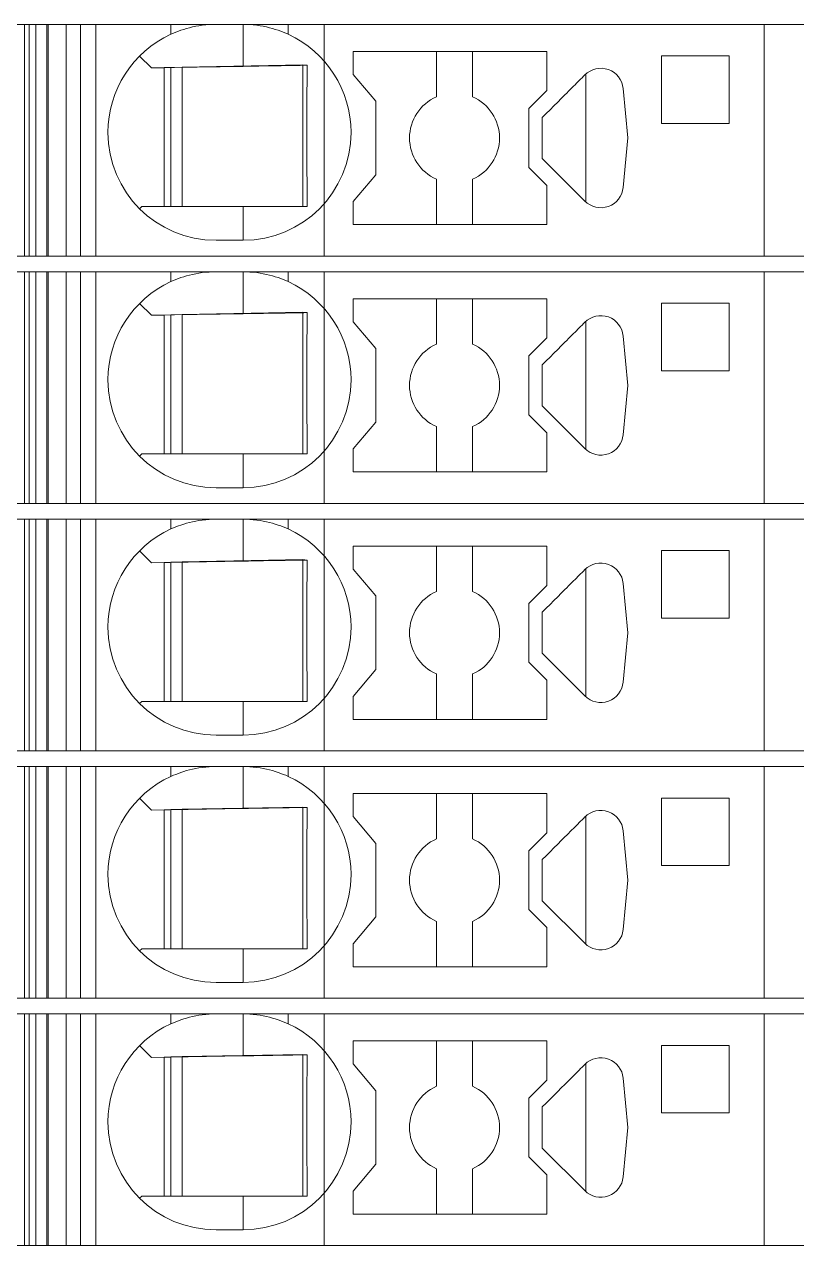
# Model space of a CAD drawing. Header units: millimetres. Extents: x 0 to 2100, y 0 to 1485.
# Drawn here: x 1240.89 to 1258.05, y 552.35 to 579.5 of the extents above; entities that cross this region are included whole.
import ezdxf
from ezdxf.enums import TextEntityAlignment as Align

# ---------------------------------------------------------------- set-up
doc = ezdxf.new("R2010")
doc.units = ezdxf.units.MM
for name, color, linetype, lineweight in [('EPLAN309', 5, 'Continuous', 5), ('EPLAN493', 5, 'Continuous', 5), ('MAIN-1', 7, 'Continuous', 5), ('MAIN-2', 7, 'Continuous', 5)]:
    doc.layers.add(name, color=color, linetype=linetype, lineweight=lineweight)
doc.styles.add('Tahoma', font='')
doc.styles.get('Tahoma').set_extended_font_data('Tahoma')

# ---------------------------------------------------------------- blocks, each defined once
blk = doc.blocks.new('EPLSYM_LibrarySPECIAL_Symbol12_Variant0_Placement8_40')
at = {"layer": 'EPLAN309', "lineweight": 13, "ltscale": 20}
blk.add_lwpolyline([(0, -5.15), (68.15, -5.15), (68.15, 0), (0, 0)], close=True, dxfattribs=at)
at = {"layer": 'EPLAN493', "color": 5, "style": 'Tahoma'}
blk.add_attdef('17_20450', text='', height=2.93475, dxfattribs=at).set_placement((0, -27.293475), align=Align.MIDDLE_RIGHT)
blk = doc.blocks.new('EPLSYM_LibrarySPECIAL_Symbol12_Variant0_Placement8_41')
at = {"layer": 'EPLAN309', "lineweight": 13, "ltscale": 20}
blk.add_lwpolyline([(0, -5.15), (68.15, -5.15), (68.15, 0), (0, 0)], close=True, dxfattribs=at)
at = {"layer": 'EPLAN493', "color": 5, "style": 'Tahoma'}
blk.add_attdef('17_20450', text='', height=2.93475, dxfattribs=at).set_placement((0, -27.293475), align=Align.MIDDLE_RIGHT)
blk = doc.blocks.new('EPLSYM_LibrarySPECIAL_Symbol12_Variant0_Placement8_42')
at = {"layer": 'EPLAN309', "lineweight": 13, "ltscale": 20}
blk.add_lwpolyline([(0, -5.15), (68.15, -5.15), (68.15, 0), (0, 0)], close=True, dxfattribs=at)
at = {"layer": 'EPLAN493', "color": 5, "style": 'Tahoma'}
blk.add_attdef('17_20450', text='', height=2.93475, dxfattribs=at).set_placement((0, -27.293475), align=Align.MIDDLE_RIGHT)
blk = doc.blocks.new('EPLSYM_LibrarySPECIAL_Symbol12_Variant0_Placement8_43')
at = {"layer": 'EPLAN309', "lineweight": 13, "ltscale": 20}
blk.add_lwpolyline([(0, -5.15), (68.15, -5.15), (68.15, 0), (0, 0)], close=True, dxfattribs=at)
at = {"layer": 'EPLAN493', "color": 5, "style": 'Tahoma'}
blk.add_attdef('17_20450', text='', height=2.93475, dxfattribs=at).set_placement((0, -27.293475), align=Align.MIDDLE_RIGHT)
blk = doc.blocks.new('EPLSYM_LibrarySPECIAL_Symbol12_Variant0_Placement8_44')
at = {"layer": 'EPLAN309', "lineweight": 13, "ltscale": 20}
blk.add_lwpolyline([(0, -5.15), (68.15, -5.15), (68.15, 0), (0, 0)], close=True, dxfattribs=at)
at = {"layer": 'EPLAN493', "color": 5, "style": 'Tahoma'}
blk.add_attdef('17_20450', text='', height=2.93475, dxfattribs=at).set_placement((0, -27.293475), align=Align.MIDDLE_RIGHT)

msp = doc.modelspace()

# ---------------------------------------------------------------- linework, layer by layer
at = {"layer": 'MAIN-1'}
for p, q in [((1241.001, 579.5), (1240.893, 579.5)), ((1240.893, 574.35), (1240.893, 579.5)), ((1241.001, 579.5), (1244.15, 579.5)), ((1241.001, 574.35), (1241.001, 579.5)), ((1244.15, 579.5), (1245.15, 579.5)), ((1244.15, 579.5), (1244.15, 579.282)), ((1244.372, 579.37), (1244.433, 579.39)), ((1244.433, 579.39), (1244.497, 579.409)), ((1244.497, 579.409), (1244.563, 579.427)), ((1244.563, 579.427), (1244.631, 579.443)), ((1244.631, 579.443), (1244.701, 579.458)), ((1244.701, 579.458), (1244.772, 579.47)), ((1244.772, 579.47), (1244.846, 579.481)), ((1244.846, 579.481), (1244.921, 579.489)), ((1244.921, 579.489), (1244.997, 579.495)), ((1244.997, 579.495), (1245.073, 579.499)), ((1245.073, 579.499), (1245.15, 579.5)), ((1245.75, 579.5), (1245.15, 579.5)), ((1245.827, 579.499), (1245.75, 579.5)), ((1246.75, 579.5), (1245.75, 579.5)), ((1245.75, 578.568), (1245.75, 579.5)), ((1245.903, 579.495), (1245.827, 579.499)), ((1245.979, 579.489), (1245.903, 579.495)), ((1246.054, 579.481), (1245.979, 579.489)), ((1246.128, 579.47), (1246.054, 579.481)), ((1246.199, 579.458), (1246.128, 579.47)), ((1246.269, 579.443), (1246.199, 579.458)), ((1246.337, 579.427), (1246.269, 579.443)), ((1246.403, 579.409), (1246.337, 579.427)), ((1246.467, 579.39), (1246.403, 579.409)), ((1246.528, 579.37), (1246.467, 579.39)), ((1246.75, 579.5), (1257.332, 579.5)), ((1246.75, 579.5), (1246.75, 579.282)), ((1258.05, 579.5), (1257.332, 579.5)), ((1257.332, 574.35), (1257.332, 579.5)), ((1244.15, 579.282), (1244.202, 579.305)), ((1244.202, 579.305), (1244.256, 579.327)), ((1244.256, 579.327), (1244.313, 579.349)), ((1244.313, 579.349), (1244.372, 579.37)), ((1246.587, 579.349), (1246.528, 579.37)), ((1246.644, 579.327), (1246.587, 579.349)), ((1246.698, 579.305), (1246.644, 579.327)), ((1246.75, 579.282), (1246.698, 579.305)), ((1248.2, 578.9), (1248.2, 578.389)), ((1252.5, 578.9), (1248.2, 578.9)), ((1250.05, 578.9), (1250.05, 577.892)), ((1250.85, 577.892), (1250.85, 578.9)), ((1252.5, 578.029), (1252.5, 578.9)), ((1243.453, 578.797), (1243.717, 578.533)), ((1243.717, 578.533), (1245.75, 578.568)), ((1245.87, 578.57), (1245.75, 578.568)), ((1245.987, 578.572), (1245.87, 578.57)), ((1246.1, 578.574), (1245.987, 578.572)), ((1246.209, 578.576), (1246.1, 578.574)), ((1246.313, 578.578), (1246.209, 578.576)), ((1246.412, 578.579), (1246.313, 578.578)), ((1246.507, 578.581), (1246.412, 578.579)), ((1246.599, 578.583), (1246.507, 578.581)), ((1246.688, 578.584), (1246.599, 578.583)), ((1246.774, 578.586), (1246.688, 578.584)), ((1246.858, 578.587), (1246.774, 578.586)), ((1246.94, 578.588), (1246.858, 578.587)), ((1247.02, 578.59), (1246.94, 578.588)), ((1247.099, 578.591), (1247.02, 578.59)), ((1247.079, 575.45), (1247.079, 578.591)), ((1247.176, 578.592), (1247.099, 578.591)), ((1247.176, 578.522), (1247.176, 578.592)), ((1255.05, 578.8), (1255.05, 577.3)), ((1256.55, 578.8), (1255.05, 578.8)), ((1256.55, 577.3), (1256.55, 578.8)), ((1244, 575.45), (1244, 578.538)), ((1244.15, 578.54), (1244.15, 575.45)), ((1244.4, 575.45), (1244.4, 578.545)), ((1247.173, 578.303), (1247.174, 578.377)), ((1247.173, 578.227), (1247.173, 578.303)), ((1247.174, 578.377), (1247.175, 578.45)), ((1247.175, 578.45), (1247.176, 578.522)), ((1248.7, 577.793), (1248.2, 578.389)), ((1253.284, 578.316), (1253.252, 578.285)), ((1253.315, 578.347), (1253.284, 578.316)), ((1253.346, 578.379), (1253.315, 578.347)), ((1253.367, 578.398), (1253.367, 575.552)), ((1247.17, 577.988), (1247.171, 578.07)), ((1247.171, 578.07), (1247.172, 578.149)), ((1247.172, 578.149), (1247.173, 578.227)), ((1252.1, 577.629), (1252.5, 578.029)), ((1253.021, 578.053), (1252.983, 578.015)), ((1253.058, 578.09), (1253.021, 578.053)), ((1253.094, 578.126), (1253.058, 578.09)), ((1253.127, 578.159), (1253.094, 578.126)), ((1253.158, 578.191), (1253.127, 578.159)), ((1253.19, 578.222), (1253.158, 578.191)), ((1253.221, 578.253), (1253.19, 578.222)), ((1253.252, 578.285), (1253.221, 578.253)), ((1254.302, 576.975), (1254.198, 578.072)), ((1247.169, 577.817), (1247.17, 577.904)), ((1247.169, 577.726), (1247.169, 577.817)), ((1247.17, 577.904), (1247.17, 577.988)), ((1248.7, 576.157), (1248.7, 577.793)), ((1252.742, 577.774), (1252.658, 577.69)), ((1252.823, 577.856), (1252.742, 577.774)), ((1252.902, 577.934), (1252.823, 577.856)), ((1252.943, 577.975), (1252.902, 577.934)), ((1252.983, 578.015), (1252.943, 577.975)), ((1247.167, 577.431), (1247.168, 577.534)), ((1247.168, 577.632), (1247.169, 577.726)), ((1247.168, 577.534), (1247.168, 577.632)), ((1252.1, 577.629), (1252.1, 576.321)), ((1252.486, 577.518), (1252.4, 577.432)), ((1252.572, 577.604), (1252.486, 577.518)), ((1252.658, 577.69), (1252.572, 577.604)), ((1247.167, 577.324), (1247.167, 577.431)), ((1247.167, 577.213), (1247.167, 577.324)), ((1247.167, 577.1), (1247.167, 577.213)), ((1252.4, 577.302), (1252.4, 577.432)), ((1252.4, 577.171), (1252.4, 577.302)), ((1255.05, 577.3), (1256.55, 577.3)), ((1247.167, 576.979), (1247.167, 577.1)), ((1247.167, 576.861), (1247.167, 576.979)), ((1252.4, 577.04), (1252.4, 577.171)), ((1252.4, 576.91), (1252.4, 577.04)), ((1254.198, 575.878), (1254.302, 576.975)), ((1247.167, 576.747), (1247.167, 576.861)), ((1247.168, 576.638), (1247.167, 576.747)), ((1252.4, 576.779), (1252.4, 576.91)), ((1252.4, 576.648), (1252.4, 576.779)), ((1247.168, 576.534), (1247.168, 576.638)), ((1247.169, 576.434), (1247.168, 576.534)), ((1247.169, 576.339), (1247.169, 576.434)), ((1252.4, 576.518), (1252.4, 576.648)), ((1252.4, 576.518), (1253.346, 575.571)), ((1247.17, 576.248), (1247.169, 576.339)), ((1247.171, 576.159), (1247.17, 576.248)), ((1247.172, 576.073), (1247.171, 576.159)), ((1248.2, 575.561), (1248.7, 576.157)), ((1252.5, 575.921), (1252.1, 576.321)), ((1247.172, 575.99), (1247.172, 576.073)), ((1247.173, 575.908), (1247.172, 575.99)), ((1247.174, 575.829), (1247.173, 575.908)), ((1250.05, 575.05), (1250.05, 576.058)), ((1250.85, 575.05), (1250.85, 576.058)), ((1252.5, 575.05), (1252.5, 575.921)), ((1247.175, 575.75), (1247.174, 575.829)), ((1247.176, 575.674), (1247.175, 575.75)), ((1247.176, 575.598), (1247.176, 575.674)), ((1247.177, 575.524), (1247.176, 575.598)), ((1243.5, 575.45), (1243.453, 575.403)), ((1243.5, 575.45), (1245.75, 575.45)), ((1245.75, 575.45), (1245.842, 575.45)), ((1245.75, 575.45), (1245.75, 574.7)), ((1245.842, 575.45), (1245.933, 575.45)), ((1245.933, 575.45), (1246.023, 575.45)), ((1246.023, 575.45), (1246.11, 575.45)), ((1246.11, 575.45), (1246.195, 575.45)), ((1246.195, 575.45), (1246.278, 575.45)), ((1246.278, 575.45), (1246.358, 575.45)), ((1246.358, 575.45), (1246.436, 575.45)), ((1246.436, 575.45), (1246.511, 575.45)), ((1246.511, 575.45), (1246.585, 575.45)), ((1246.585, 575.45), (1246.657, 575.45)), ((1246.657, 575.45), (1246.726, 575.45)), ((1246.726, 575.45), (1246.795, 575.45)), ((1246.795, 575.45), (1246.861, 575.45)), ((1246.861, 575.45), (1246.927, 575.45)), ((1246.927, 575.45), (1246.991, 575.45)), ((1246.991, 575.45), (1247.055, 575.45)), ((1247.055, 575.45), (1247.117, 575.45)), ((1247.117, 575.45), (1247.178, 575.45)), ((1247.178, 575.45), (1247.177, 575.524)), ((1248.2, 575.561), (1248.2, 575.05)), ((1252.5, 575.05), (1248.2, 575.05)), ((1245.75, 574.7), (1245.15, 574.7)), ((1241.001, 574.35), (1240.893, 574.35)), ((1241.001, 574.35), (1257.332, 574.35)), ((1258.05, 574.35), (1257.332, 574.35)), ((1241.001, 574), (1240.893, 574)), ((1240.893, 568.85), (1240.893, 574)), ((1241.001, 574), (1244.15, 574)), ((1241.001, 568.85), (1241.001, 574)), ((1244.15, 574), (1245.15, 574)), ((1244.15, 574), (1244.15, 573.782)), ((1244.631, 573.943), (1244.701, 573.958)), ((1244.701, 573.958), (1244.772, 573.97)), ((1244.772, 573.97), (1244.846, 573.981)), ((1244.846, 573.981), (1244.921, 573.989)), ((1244.921, 573.989), (1244.997, 573.995)), ((1244.997, 573.995), (1245.073, 573.999)), ((1245.073, 573.999), (1245.15, 574)), ((1245.75, 574), (1245.15, 574)), ((1245.827, 573.999), (1245.75, 574)), ((1246.75, 574), (1245.75, 574)), ((1245.75, 573.068), (1245.75, 574)), ((1245.903, 573.995), (1245.827, 573.999)), ((1245.979, 573.989), (1245.903, 573.995)), ((1246.054, 573.981), (1245.979, 573.989)), ((1246.128, 573.97), (1246.054, 573.981)), ((1246.199, 573.958), (1246.128, 573.97)), ((1246.269, 573.943), (1246.199, 573.958)), ((1246.75, 574), (1257.332, 574)), ((1246.75, 574), (1246.75, 573.782)), ((1258.05, 574), (1257.332, 574)), ((1257.332, 568.85), (1257.332, 574)), ((1244.15, 573.782), (1244.202, 573.805)), ((1244.202, 573.805), (1244.256, 573.827)), ((1244.256, 573.827), (1244.313, 573.849)), ((1244.313, 573.849), (1244.372, 573.87)), ((1244.372, 573.87), (1244.433, 573.89)), ((1244.433, 573.89), (1244.497, 573.909)), ((1244.497, 573.909), (1244.563, 573.927)), ((1244.563, 573.927), (1244.631, 573.943)), ((1246.337, 573.927), (1246.269, 573.943)), ((1246.403, 573.909), (1246.337, 573.927)), ((1246.467, 573.89), (1246.403, 573.909)), ((1246.528, 573.87), (1246.467, 573.89)), ((1246.587, 573.849), (1246.528, 573.87)), ((1246.644, 573.827), (1246.587, 573.849)), ((1246.698, 573.805), (1246.644, 573.827)), ((1246.75, 573.782), (1246.698, 573.805)), ((1243.453, 573.297), (1243.717, 573.033)), ((1248.2, 573.4), (1248.2, 572.889)), ((1252.5, 573.4), (1248.2, 573.4)), ((1250.05, 573.4), (1250.05, 572.392)), ((1250.85, 572.392), (1250.85, 573.4)), ((1252.5, 572.529), (1252.5, 573.4)), ((1255.05, 573.3), (1255.05, 571.8)), ((1256.55, 573.3), (1255.05, 573.3)), ((1256.55, 571.8), (1256.55, 573.3)), ((1243.717, 573.033), (1245.75, 573.068)), ((1244, 569.95), (1244, 573.038)), ((1244.15, 573.04), (1244.15, 569.95)), ((1244.4, 569.95), (1244.4, 573.045)), ((1245.87, 573.07), (1245.75, 573.068)), ((1245.987, 573.072), (1245.87, 573.07)), ((1246.1, 573.074), (1245.987, 573.072)), ((1246.209, 573.076), (1246.1, 573.074)), ((1246.313, 573.078), (1246.209, 573.076)), ((1246.412, 573.079), (1246.313, 573.078)), ((1246.507, 573.081), (1246.412, 573.079)), ((1246.599, 573.083), (1246.507, 573.081)), ((1246.688, 573.084), (1246.599, 573.083)), ((1246.774, 573.086), (1246.688, 573.084)), ((1246.858, 573.087), (1246.774, 573.086)), ((1246.94, 573.088), (1246.858, 573.087)), ((1247.02, 573.09), (1246.94, 573.088)), ((1247.099, 573.091), (1247.02, 573.09)), ((1247.079, 569.95), (1247.079, 573.091)), ((1247.176, 573.092), (1247.099, 573.091)), ((1247.173, 572.803), (1247.174, 572.877)), ((1247.174, 572.877), (1247.175, 572.95)), ((1247.175, 572.95), (1247.176, 573.022)), ((1247.176, 573.022), (1247.176, 573.092)), ((1248.7, 572.293), (1248.2, 572.889)), ((1253.346, 572.879), (1253.315, 572.847)), ((1253.367, 572.898), (1253.367, 570.052)), ((1247.171, 572.57), (1247.172, 572.649)), ((1247.172, 572.649), (1247.173, 572.727)), ((1247.173, 572.727), (1247.173, 572.803)), ((1253.094, 572.626), (1253.058, 572.59)), ((1253.127, 572.659), (1253.094, 572.626)), ((1253.158, 572.691), (1253.127, 572.659)), ((1253.19, 572.722), (1253.158, 572.691)), ((1253.221, 572.753), (1253.19, 572.722)), ((1253.252, 572.785), (1253.221, 572.753)), ((1253.284, 572.816), (1253.252, 572.785)), ((1253.315, 572.847), (1253.284, 572.816)), ((1247.169, 572.317), (1247.17, 572.404)), ((1247.17, 572.488), (1247.171, 572.57)), ((1247.17, 572.404), (1247.17, 572.488)), ((1252.1, 572.129), (1252.5, 572.529)), ((1252.823, 572.356), (1252.742, 572.274)), ((1252.902, 572.434), (1252.823, 572.356)), ((1252.943, 572.475), (1252.902, 572.434)), ((1252.983, 572.515), (1252.943, 572.475)), ((1253.021, 572.553), (1252.983, 572.515)), ((1253.058, 572.59), (1253.021, 572.553)), ((1254.302, 571.475), (1254.198, 572.572)), ((1247.168, 572.132), (1247.169, 572.226)), ((1247.168, 572.034), (1247.168, 572.132)), ((1247.169, 572.226), (1247.169, 572.317)), ((1248.7, 570.657), (1248.7, 572.293)), ((1252.1, 572.129), (1252.1, 570.821)), ((1252.572, 572.104), (1252.486, 572.018)), ((1252.658, 572.19), (1252.572, 572.104)), ((1252.742, 572.274), (1252.658, 572.19)), ((1247.167, 571.931), (1247.168, 572.034)), ((1247.167, 571.824), (1247.167, 571.931)), ((1247.167, 571.713), (1247.167, 571.824)), ((1252.486, 572.018), (1252.4, 571.932)), ((1252.4, 571.802), (1252.4, 571.932)), ((1252.4, 571.671), (1252.4, 571.802)), ((1255.05, 571.8), (1256.55, 571.8)), ((1247.167, 571.6), (1247.167, 571.713)), ((1247.167, 571.479), (1247.167, 571.6)), ((1252.4, 571.54), (1252.4, 571.671)), ((1252.4, 571.41), (1252.4, 571.54)), ((1247.167, 571.361), (1247.167, 571.479)), ((1247.167, 571.247), (1247.167, 571.361)), ((1247.168, 571.138), (1247.167, 571.247)), ((1252.4, 571.279), (1252.4, 571.41)), ((1252.4, 571.148), (1252.4, 571.279)), ((1254.198, 570.378), (1254.302, 571.475)), ((1247.168, 571.034), (1247.168, 571.138)), ((1247.169, 570.934), (1247.168, 571.034)), ((1252.4, 571.018), (1252.4, 571.148)), ((1252.4, 571.018), (1253.346, 570.071)), ((1247.169, 570.839), (1247.169, 570.934)), ((1247.17, 570.748), (1247.169, 570.839)), ((1247.171, 570.659), (1247.17, 570.748)), ((1252.5, 570.421), (1252.1, 570.821)), ((1247.172, 570.573), (1247.171, 570.659)), ((1247.172, 570.49), (1247.172, 570.573)), ((1247.173, 570.408), (1247.172, 570.49)), ((1248.2, 570.061), (1248.7, 570.657)), ((1250.05, 569.55), (1250.05, 570.558)), ((1250.85, 569.55), (1250.85, 570.558)), ((1247.174, 570.329), (1247.173, 570.408)), ((1247.175, 570.25), (1247.174, 570.329)), ((1247.176, 570.174), (1247.175, 570.25)), ((1247.176, 570.098), (1247.176, 570.174)), ((1252.5, 569.55), (1252.5, 570.421)), ((1243.5, 569.95), (1243.453, 569.903)), ((1243.5, 569.95), (1245.75, 569.95)), ((1245.75, 569.95), (1245.842, 569.95)), ((1245.75, 569.95), (1245.75, 569.2)), ((1245.842, 569.95), (1245.933, 569.95)), ((1245.933, 569.95), (1246.023, 569.95)), ((1246.023, 569.95), (1246.11, 569.95)), ((1246.11, 569.95), (1246.195, 569.95)), ((1246.195, 569.95), (1246.278, 569.95)), ((1246.278, 569.95), (1246.358, 569.95)), ((1246.358, 569.95), (1246.436, 569.95)), ((1246.436, 569.95), (1246.511, 569.95)), ((1246.511, 569.95), (1246.585, 569.95)), ((1246.585, 569.95), (1246.657, 569.95)), ((1246.657, 569.95), (1246.726, 569.95)), ((1246.726, 569.95), (1246.795, 569.95)), ((1246.795, 569.95), (1246.861, 569.95)), ((1246.861, 569.95), (1246.927, 569.95)), ((1246.927, 569.95), (1246.991, 569.95)), ((1246.991, 569.95), (1247.055, 569.95)), ((1247.055, 569.95), (1247.117, 569.95)), ((1247.117, 569.95), (1247.178, 569.95)), ((1247.177, 570.024), (1247.176, 570.098)), ((1247.178, 569.95), (1247.177, 570.024)), ((1248.2, 570.061), (1248.2, 569.55)), ((1252.5, 569.55), (1248.2, 569.55)), ((1245.75, 569.2), (1245.15, 569.2)), ((1241.001, 568.85), (1240.893, 568.85)), ((1241.001, 568.85), (1257.332, 568.85)), ((1258.05, 568.85), (1257.332, 568.85)), ((1241.001, 568.5), (1240.893, 568.5)), ((1240.893, 563.35), (1240.893, 568.5)), ((1241.001, 568.5), (1244.15, 568.5)), ((1241.001, 563.35), (1241.001, 568.5)), ((1244.15, 568.5), (1245.15, 568.5)), ((1244.15, 568.5), (1244.15, 568.282)), ((1244.15, 568.282), (1244.202, 568.305)), ((1244.202, 568.305), (1244.256, 568.327)), ((1244.256, 568.327), (1244.313, 568.349)), ((1244.313, 568.349), (1244.372, 568.37)), ((1244.372, 568.37), (1244.433, 568.39)), ((1244.433, 568.39), (1244.497, 568.409)), ((1244.497, 568.409), (1244.563, 568.427)), ((1244.563, 568.427), (1244.631, 568.443)), ((1244.631, 568.443), (1244.701, 568.458)), ((1244.701, 568.458), (1244.772, 568.47)), ((1244.772, 568.47), (1244.846, 568.481)), ((1244.846, 568.481), (1244.921, 568.489)), ((1244.921, 568.489), (1244.997, 568.495)), ((1244.997, 568.495), (1245.073, 568.499)), ((1245.073, 568.499), (1245.15, 568.5)), ((1245.75, 568.5), (1245.15, 568.5)), ((1245.827, 568.499), (1245.75, 568.5)), ((1246.75, 568.5), (1245.75, 568.5)), ((1245.75, 567.568), (1245.75, 568.5)), ((1245.903, 568.495), (1245.827, 568.499)), ((1245.979, 568.489), (1245.903, 568.495)), ((1246.054, 568.481), (1245.979, 568.489)), ((1246.128, 568.47), (1246.054, 568.481)), ((1246.199, 568.458), (1246.128, 568.47)), ((1246.269, 568.443), (1246.199, 568.458)), ((1246.337, 568.427), (1246.269, 568.443)), ((1246.403, 568.409), (1246.337, 568.427)), ((1246.467, 568.39), (1246.403, 568.409)), ((1246.528, 568.37), (1246.467, 568.39)), ((1246.587, 568.349), (1246.528, 568.37)), ((1246.644, 568.327), (1246.587, 568.349)), ((1246.698, 568.305), (1246.644, 568.327)), ((1246.75, 568.282), (1246.698, 568.305)), ((1246.75, 568.5), (1257.332, 568.5)), ((1246.75, 568.5), (1246.75, 568.282)), ((1258.05, 568.5), (1257.332, 568.5)), ((1257.332, 563.35), (1257.332, 568.5)), ((1243.453, 567.797), (1243.717, 567.533)), ((1248.2, 567.9), (1248.2, 567.389)), ((1252.5, 567.9), (1248.2, 567.9)), ((1250.05, 567.9), (1250.05, 566.892)), ((1250.85, 566.892), (1250.85, 567.9)), ((1252.5, 567.029), (1252.5, 567.9)), ((1255.05, 567.8), (1255.05, 566.3)), ((1256.55, 567.8), (1255.05, 567.8)), ((1256.55, 566.3), (1256.55, 567.8)), ((1243.717, 567.533), (1245.75, 567.568)), ((1244, 564.45), (1244, 567.538)), ((1244.15, 567.54), (1244.15, 564.45)), ((1244.4, 564.45), (1244.4, 567.545)), ((1245.87, 567.57), (1245.75, 567.568)), ((1245.987, 567.572), (1245.87, 567.57)), ((1246.1, 567.574), (1245.987, 567.572)), ((1246.209, 567.576), (1246.1, 567.574)), ((1246.313, 567.578), (1246.209, 567.576)), ((1246.412, 567.579), (1246.313, 567.578)), ((1246.507, 567.581), (1246.412, 567.579)), ((1246.599, 567.583), (1246.507, 567.581)), ((1246.688, 567.584), (1246.599, 567.583)), ((1246.774, 567.586), (1246.688, 567.584)), ((1246.858, 567.587), (1246.774, 567.586)), ((1246.94, 567.588), (1246.858, 567.587)), ((1247.02, 567.59), (1246.94, 567.588)), ((1247.099, 567.591), (1247.02, 567.59)), ((1247.079, 564.45), (1247.079, 567.591)), ((1247.176, 567.592), (1247.099, 567.591)), ((1247.174, 567.377), (1247.175, 567.45)), ((1247.175, 567.45), (1247.176, 567.522)), ((1247.176, 567.522), (1247.176, 567.592)), ((1247.172, 567.149), (1247.173, 567.227)), ((1247.173, 567.303), (1247.174, 567.377)), ((1247.173, 567.227), (1247.173, 567.303)), ((1248.7, 566.793), (1248.2, 567.389)), ((1253.158, 567.191), (1253.127, 567.159)), ((1253.19, 567.222), (1253.158, 567.191)), ((1253.221, 567.253), (1253.19, 567.222)), ((1253.252, 567.285), (1253.221, 567.253)), ((1253.284, 567.316), (1253.252, 567.285)), ((1253.315, 567.347), (1253.284, 567.316)), ((1253.346, 567.379), (1253.315, 567.347)), ((1253.367, 567.398), (1253.367, 564.552)), ((1247.169, 566.817), (1247.17, 566.904)), ((1247.17, 566.988), (1247.171, 567.07)), ((1247.17, 566.904), (1247.17, 566.988)), ((1247.171, 567.07), (1247.172, 567.149)), ((1252.1, 566.629), (1252.5, 567.029)), ((1252.902, 566.934), (1252.823, 566.856)), ((1252.943, 566.975), (1252.902, 566.934)), ((1252.983, 567.015), (1252.943, 566.975)), ((1253.021, 567.053), (1252.983, 567.015)), ((1253.058, 567.09), (1253.021, 567.053)), ((1253.094, 567.126), (1253.058, 567.09)), ((1253.127, 567.159), (1253.094, 567.126)), ((1254.302, 565.975), (1254.198, 567.072)), ((1247.168, 566.632), (1247.169, 566.726)), ((1247.168, 566.534), (1247.168, 566.632)), ((1247.169, 566.726), (1247.169, 566.817)), ((1248.7, 565.157), (1248.7, 566.793)), ((1252.1, 566.629), (1252.1, 565.321)), ((1252.658, 566.69), (1252.572, 566.604)), ((1252.742, 566.774), (1252.658, 566.69)), ((1252.823, 566.856), (1252.742, 566.774)), ((1247.167, 566.431), (1247.168, 566.534)), ((1247.167, 566.324), (1247.167, 566.431)), ((1252.486, 566.518), (1252.4, 566.432)), ((1252.4, 566.302), (1252.4, 566.432)), ((1252.572, 566.604), (1252.486, 566.518)), ((1247.167, 566.213), (1247.167, 566.324)), ((1247.167, 566.1), (1247.167, 566.213)), ((1247.167, 565.979), (1247.167, 566.1)), ((1252.4, 566.171), (1252.4, 566.302)), ((1252.4, 566.04), (1252.4, 566.171)), ((1255.05, 566.3), (1256.55, 566.3)), ((1247.167, 565.861), (1247.167, 565.979)), ((1247.167, 565.747), (1247.167, 565.861)), ((1252.4, 565.91), (1252.4, 566.04)), ((1252.4, 565.779), (1252.4, 565.91)), ((1254.198, 564.878), (1254.302, 565.975)), ((1247.168, 565.638), (1247.167, 565.747)), ((1247.168, 565.534), (1247.168, 565.638)), ((1252.4, 565.648), (1252.4, 565.779)), ((1252.4, 565.518), (1252.4, 565.648)), ((1247.169, 565.434), (1247.168, 565.534)), ((1247.169, 565.339), (1247.169, 565.434)), ((1247.17, 565.248), (1247.169, 565.339)), ((1252.5, 564.921), (1252.1, 565.321)), ((1252.4, 565.518), (1253.346, 564.571)), ((1247.171, 565.159), (1247.17, 565.248)), ((1247.172, 565.073), (1247.171, 565.159)), ((1247.172, 564.99), (1247.172, 565.073)), ((1248.2, 564.561), (1248.7, 565.157)), ((1250.05, 564.05), (1250.05, 565.058)), ((1250.85, 564.05), (1250.85, 565.058)), ((1247.173, 564.908), (1247.172, 564.99)), ((1247.174, 564.829), (1247.173, 564.908)), ((1247.175, 564.75), (1247.174, 564.829)), ((1247.176, 564.674), (1247.175, 564.75)), ((1252.5, 564.05), (1252.5, 564.921)), ((1243.5, 564.45), (1243.453, 564.403)), ((1243.5, 564.45), (1245.75, 564.45)), ((1245.75, 564.45), (1245.842, 564.45)), ((1245.75, 564.45), (1245.75, 563.7)), ((1245.842, 564.45), (1245.933, 564.45)), ((1245.933, 564.45), (1246.023, 564.45)), ((1246.023, 564.45), (1246.11, 564.45)), ((1246.11, 564.45), (1246.195, 564.45)), ((1246.195, 564.45), (1246.278, 564.45)), ((1246.278, 564.45), (1246.358, 564.45)), ((1246.358, 564.45), (1246.436, 564.45)), ((1246.436, 564.45), (1246.511, 564.45)), ((1246.511, 564.45), (1246.585, 564.45)), ((1246.585, 564.45), (1246.657, 564.45)), ((1246.657, 564.45), (1246.726, 564.45)), ((1246.726, 564.45), (1246.795, 564.45)), ((1246.795, 564.45), (1246.861, 564.45)), ((1246.861, 564.45), (1246.927, 564.45)), ((1246.927, 564.45), (1246.991, 564.45)), ((1246.991, 564.45), (1247.055, 564.45)), ((1247.055, 564.45), (1247.117, 564.45)), ((1247.117, 564.45), (1247.178, 564.45)), ((1247.176, 564.598), (1247.176, 564.674)), ((1247.177, 564.524), (1247.176, 564.598)), ((1247.178, 564.45), (1247.177, 564.524)), ((1248.2, 564.561), (1248.2, 564.05)), ((1252.5, 564.05), (1248.2, 564.05)), ((1245.75, 563.7), (1245.15, 563.7)), ((1241.001, 563.35), (1240.893, 563.35)), ((1241.001, 563.35), (1257.332, 563.35)), ((1258.05, 563.35), (1257.332, 563.35)), ((1241.001, 563), (1240.893, 563)), ((1240.893, 557.85), (1240.893, 563)), ((1241.001, 563), (1244.15, 563)), ((1241.001, 557.85), (1241.001, 563)), ((1244.15, 563), (1245.15, 563)), ((1244.15, 563), (1244.15, 562.782)), ((1244.202, 562.805), (1244.256, 562.827)), ((1244.256, 562.827), (1244.313, 562.849)), ((1244.313, 562.849), (1244.372, 562.87)), ((1244.372, 562.87), (1244.433, 562.89)), ((1244.433, 562.89), (1244.497, 562.909)), ((1244.497, 562.909), (1244.563, 562.927)), ((1244.563, 562.927), (1244.631, 562.943)), ((1244.631, 562.943), (1244.701, 562.958)), ((1244.701, 562.958), (1244.772, 562.97)), ((1244.772, 562.97), (1244.846, 562.981)), ((1244.846, 562.981), (1244.921, 562.989)), ((1244.921, 562.989), (1244.997, 562.995)), ((1244.997, 562.995), (1245.073, 562.999)), ((1245.073, 562.999), (1245.15, 563)), ((1245.75, 563), (1245.15, 563)), ((1245.827, 562.999), (1245.75, 563)), ((1246.75, 563), (1245.75, 563)), ((1245.75, 562.068), (1245.75, 563)), ((1245.903, 562.995), (1245.827, 562.999)), ((1245.979, 562.989), (1245.903, 562.995)), ((1246.054, 562.981), (1245.979, 562.989)), ((1246.128, 562.97), (1246.054, 562.981)), ((1246.199, 562.958), (1246.128, 562.97)), ((1246.269, 562.943), (1246.199, 562.958)), ((1246.337, 562.927), (1246.269, 562.943)), ((1246.403, 562.909), (1246.337, 562.927)), ((1246.467, 562.89), (1246.403, 562.909)), ((1246.528, 562.87), (1246.467, 562.89)), ((1246.587, 562.849), (1246.528, 562.87)), ((1246.644, 562.827), (1246.587, 562.849)), ((1246.698, 562.805), (1246.644, 562.827)), ((1246.75, 563), (1257.332, 563)), ((1246.75, 563), (1246.75, 562.782)), ((1258.05, 563), (1257.332, 563)), ((1257.332, 557.85), (1257.332, 563)), ((1244.15, 562.782), (1244.202, 562.805)), ((1246.75, 562.782), (1246.698, 562.805)), ((1243.453, 562.297), (1243.717, 562.033)), ((1248.2, 562.4), (1248.2, 561.889)), ((1252.5, 562.4), (1248.2, 562.4)), ((1250.05, 562.4), (1250.05, 561.392)), ((1250.85, 561.392), (1250.85, 562.4)), ((1252.5, 561.529), (1252.5, 562.4)), ((1255.05, 562.3), (1255.05, 560.8)), ((1256.55, 562.3), (1255.05, 562.3)), ((1256.55, 560.8), (1256.55, 562.3)), ((1243.717, 562.033), (1245.75, 562.068)), ((1244, 558.95), (1244, 562.038)), ((1244.15, 562.04), (1244.15, 558.95)), ((1244.4, 558.95), (1244.4, 562.045)), ((1245.87, 562.07), (1245.75, 562.068)), ((1245.987, 562.072), (1245.87, 562.07)), ((1246.1, 562.074), (1245.987, 562.072)), ((1246.209, 562.076), (1246.1, 562.074)), ((1246.313, 562.078), (1246.209, 562.076)), ((1246.412, 562.079), (1246.313, 562.078)), ((1246.507, 562.081), (1246.412, 562.079)), ((1246.599, 562.083), (1246.507, 562.081)), ((1246.688, 562.084), (1246.599, 562.083)), ((1246.774, 562.086), (1246.688, 562.084)), ((1246.858, 562.087), (1246.774, 562.086)), ((1246.94, 562.088), (1246.858, 562.087)), ((1247.02, 562.09), (1246.94, 562.088)), ((1247.099, 562.091), (1247.02, 562.09)), ((1247.079, 558.95), (1247.079, 562.091)), ((1247.176, 562.092), (1247.099, 562.091)), ((1247.175, 561.95), (1247.176, 562.022)), ((1247.176, 562.022), (1247.176, 562.092)), ((1247.173, 561.803), (1247.174, 561.877)), ((1247.173, 561.727), (1247.173, 561.803)), ((1247.174, 561.877), (1247.175, 561.95)), ((1248.7, 561.293), (1248.2, 561.889)), ((1253.221, 561.753), (1253.19, 561.722)), ((1253.252, 561.785), (1253.221, 561.753)), ((1253.284, 561.816), (1253.252, 561.785)), ((1253.315, 561.847), (1253.284, 561.816)), ((1253.346, 561.879), (1253.315, 561.847)), ((1253.367, 561.898), (1253.367, 559.052)), ((1247.17, 561.488), (1247.171, 561.57)), ((1247.17, 561.404), (1247.17, 561.488)), ((1247.171, 561.57), (1247.172, 561.649)), ((1247.172, 561.649), (1247.173, 561.727)), ((1252.1, 561.129), (1252.5, 561.529)), ((1252.943, 561.475), (1252.902, 561.434)), ((1252.983, 561.515), (1252.943, 561.475)), ((1253.021, 561.553), (1252.983, 561.515)), ((1253.058, 561.59), (1253.021, 561.553)), ((1253.094, 561.626), (1253.058, 561.59)), ((1253.127, 561.659), (1253.094, 561.626)), ((1253.158, 561.691), (1253.127, 561.659)), ((1253.19, 561.722), (1253.158, 561.691)), ((1254.302, 560.475), (1254.198, 561.572)), ((1247.168, 561.132), (1247.169, 561.226)), ((1247.169, 561.317), (1247.17, 561.404)), ((1247.169, 561.226), (1247.169, 561.317)), ((1248.7, 559.657), (1248.7, 561.293)), ((1252.742, 561.274), (1252.658, 561.19)), ((1252.823, 561.356), (1252.742, 561.274)), ((1252.902, 561.434), (1252.823, 561.356)), ((1247.167, 560.931), (1247.168, 561.034)), ((1247.167, 560.824), (1247.167, 560.931)), ((1247.168, 561.034), (1247.168, 561.132)), ((1252.1, 561.129), (1252.1, 559.821)), ((1252.486, 561.018), (1252.4, 560.932)), ((1252.4, 560.802), (1252.4, 560.932)), ((1252.572, 561.104), (1252.486, 561.018)), ((1252.658, 561.19), (1252.572, 561.104)), ((1247.167, 560.713), (1247.167, 560.824)), ((1247.167, 560.6), (1247.167, 560.713)), ((1252.4, 560.671), (1252.4, 560.802)), ((1252.4, 560.54), (1252.4, 560.671)), ((1255.05, 560.8), (1256.55, 560.8)), ((1247.167, 560.479), (1247.167, 560.6)), ((1247.167, 560.361), (1247.167, 560.479)), ((1252.4, 560.41), (1252.4, 560.54)), ((1252.4, 560.279), (1252.4, 560.41)), ((1254.198, 559.378), (1254.302, 560.475)), ((1247.167, 560.247), (1247.167, 560.361)), ((1247.168, 560.138), (1247.167, 560.247)), ((1247.168, 560.034), (1247.168, 560.138)), ((1252.4, 560.148), (1252.4, 560.279)), ((1252.4, 560.018), (1252.4, 560.148)), ((1247.169, 559.934), (1247.168, 560.034)), ((1247.169, 559.839), (1247.169, 559.934)), ((1247.17, 559.748), (1247.169, 559.839)), ((1252.4, 560.018), (1253.346, 559.071)), ((1247.171, 559.659), (1247.17, 559.748)), ((1247.172, 559.573), (1247.171, 559.659)), ((1247.172, 559.49), (1247.172, 559.573)), ((1248.2, 559.061), (1248.7, 559.657)), ((1252.5, 559.421), (1252.1, 559.821)), ((1247.173, 559.408), (1247.172, 559.49)), ((1247.174, 559.329), (1247.173, 559.408)), ((1247.175, 559.25), (1247.174, 559.329)), ((1250.05, 558.55), (1250.05, 559.558)), ((1250.85, 558.55), (1250.85, 559.558)), ((1252.5, 558.55), (1252.5, 559.421)), ((1247.176, 559.174), (1247.175, 559.25)), ((1247.176, 559.098), (1247.176, 559.174)), ((1247.177, 559.024), (1247.176, 559.098)), ((1247.178, 558.95), (1247.177, 559.024)), ((1248.2, 559.061), (1248.2, 558.55)), ((1243.5, 558.95), (1243.453, 558.903)), ((1243.5, 558.95), (1245.75, 558.95)), ((1245.75, 558.95), (1245.842, 558.95)), ((1245.75, 558.95), (1245.75, 558.2)), ((1245.842, 558.95), (1245.933, 558.95)), ((1245.933, 558.95), (1246.023, 558.95)), ((1246.023, 558.95), (1246.11, 558.95)), ((1246.11, 558.95), (1246.195, 558.95)), ((1246.195, 558.95), (1246.278, 558.95)), ((1246.278, 558.95), (1246.358, 558.95)), ((1246.358, 558.95), (1246.436, 558.95)), ((1246.436, 558.95), (1246.511, 558.95)), ((1246.511, 558.95), (1246.585, 558.95)), ((1246.585, 558.95), (1246.657, 558.95)), ((1246.657, 558.95), (1246.726, 558.95)), ((1246.726, 558.95), (1246.795, 558.95)), ((1246.795, 558.95), (1246.861, 558.95)), ((1246.861, 558.95), (1246.927, 558.95)), ((1246.927, 558.95), (1246.991, 558.95)), ((1246.991, 558.95), (1247.055, 558.95)), ((1247.055, 558.95), (1247.117, 558.95)), ((1247.117, 558.95), (1247.178, 558.95)), ((1252.5, 558.55), (1248.2, 558.55)), ((1245.75, 558.2), (1245.15, 558.2)), ((1241.001, 557.85), (1240.893, 557.85)), ((1241.001, 557.85), (1257.332, 557.85)), ((1258.05, 557.85), (1257.332, 557.85)), ((1241.001, 557.5), (1240.893, 557.5)), ((1240.893, 552.35), (1240.893, 557.5)), ((1241.001, 557.5), (1244.15, 557.5)), ((1241.001, 552.35), (1241.001, 557.5)), ((1244.15, 557.5), (1245.15, 557.5)), ((1244.15, 557.5), (1244.15, 557.282)), ((1244.372, 557.37), (1244.433, 557.39)), ((1244.433, 557.39), (1244.497, 557.409)), ((1244.497, 557.409), (1244.563, 557.427)), ((1244.563, 557.427), (1244.631, 557.443)), ((1244.631, 557.443), (1244.701, 557.458)), ((1244.701, 557.458), (1244.772, 557.47)), ((1244.772, 557.47), (1244.846, 557.481)), ((1244.846, 557.481), (1244.921, 557.489)), ((1244.921, 557.489), (1244.997, 557.495)), ((1244.997, 557.495), (1245.073, 557.499)), ((1245.073, 557.499), (1245.15, 557.5)), ((1245.75, 557.5), (1245.15, 557.5)), ((1245.827, 557.499), (1245.75, 557.5)), ((1246.75, 557.5), (1245.75, 557.5)), ((1245.75, 556.568), (1245.75, 557.5)), ((1245.903, 557.495), (1245.827, 557.499)), ((1245.979, 557.489), (1245.903, 557.495)), ((1246.054, 557.481), (1245.979, 557.489)), ((1246.128, 557.47), (1246.054, 557.481)), ((1246.199, 557.458), (1246.128, 557.47)), ((1246.269, 557.443), (1246.199, 557.458)), ((1246.337, 557.427), (1246.269, 557.443)), ((1246.403, 557.409), (1246.337, 557.427)), ((1246.467, 557.39), (1246.403, 557.409)), ((1246.528, 557.37), (1246.467, 557.39)), ((1246.75, 557.5), (1257.332, 557.5)), ((1246.75, 557.5), (1246.75, 557.282)), ((1258.05, 557.5), (1257.332, 557.5)), ((1257.332, 552.35), (1257.332, 557.5)), ((1244.15, 557.282), (1244.202, 557.305)), ((1244.202, 557.305), (1244.256, 557.327)), ((1244.256, 557.327), (1244.313, 557.349)), ((1244.313, 557.349), (1244.372, 557.37)), ((1246.587, 557.349), (1246.528, 557.37)), ((1246.644, 557.327), (1246.587, 557.349)), ((1246.698, 557.305), (1246.644, 557.327)), ((1246.75, 557.282), (1246.698, 557.305)), ((1248.2, 556.9), (1248.2, 556.389)), ((1252.5, 556.9), (1248.2, 556.9)), ((1250.05, 556.9), (1250.05, 555.892)), ((1250.85, 555.892), (1250.85, 556.9)), ((1252.5, 556.029), (1252.5, 556.9)), ((1243.453, 556.797), (1243.717, 556.533)), ((1246.209, 556.576), (1246.1, 556.574)), ((1246.313, 556.578), (1246.209, 556.576)), ((1246.412, 556.579), (1246.313, 556.578)), ((1246.507, 556.581), (1246.412, 556.579)), ((1246.599, 556.583), (1246.507, 556.581)), ((1246.688, 556.584), (1246.599, 556.583)), ((1246.774, 556.586), (1246.688, 556.584)), ((1246.858, 556.587), (1246.774, 556.586)), ((1246.94, 556.588), (1246.858, 556.587)), ((1247.02, 556.59), (1246.94, 556.588)), ((1247.099, 556.591), (1247.02, 556.59)), ((1247.079, 553.45), (1247.079, 556.591)), ((1247.176, 556.592), (1247.099, 556.591)), ((1247.176, 556.522), (1247.176, 556.592)), ((1255.05, 556.8), (1255.05, 555.3)), ((1256.55, 556.8), (1255.05, 556.8)), ((1256.55, 555.3), (1256.55, 556.8)), ((1243.717, 556.533), (1245.75, 556.568)), ((1244, 553.45), (1244, 556.538)), ((1244.15, 556.54), (1244.15, 553.45)), ((1244.4, 553.45), (1244.4, 556.545)), ((1245.87, 556.57), (1245.75, 556.568)), ((1245.987, 556.572), (1245.87, 556.57)), ((1246.1, 556.574), (1245.987, 556.572)), ((1247.173, 556.303), (1247.174, 556.377)), ((1247.174, 556.377), (1247.175, 556.45)), ((1247.175, 556.45), (1247.176, 556.522)), ((1248.7, 555.793), (1248.2, 556.389)), ((1253.284, 556.316), (1253.252, 556.285)), ((1253.315, 556.347), (1253.284, 556.316)), ((1253.346, 556.379), (1253.315, 556.347)), ((1253.367, 556.398), (1253.367, 553.552)), ((1247.17, 555.988), (1247.171, 556.07)), ((1247.171, 556.07), (1247.172, 556.149)), ((1247.172, 556.149), (1247.173, 556.227)), ((1247.173, 556.227), (1247.173, 556.303)), ((1253.021, 556.053), (1252.983, 556.015)), ((1253.058, 556.09), (1253.021, 556.053)), ((1253.094, 556.126), (1253.058, 556.09)), ((1253.127, 556.159), (1253.094, 556.126)), ((1253.158, 556.191), (1253.127, 556.159)), ((1253.19, 556.222), (1253.158, 556.191)), ((1253.221, 556.253), (1253.19, 556.222)), ((1253.252, 556.285), (1253.221, 556.253)), ((1254.302, 554.975), (1254.198, 556.072)), ((1247.169, 555.817), (1247.17, 555.904)), ((1247.169, 555.726), (1247.169, 555.817)), ((1247.17, 555.904), (1247.17, 555.988)), ((1248.7, 554.157), (1248.7, 555.793)), ((1252.1, 555.629), (1252.5, 556.029)), ((1252.742, 555.774), (1252.658, 555.69)), ((1252.823, 555.856), (1252.742, 555.774)), ((1252.902, 555.934), (1252.823, 555.856)), ((1252.943, 555.975), (1252.902, 555.934)), ((1252.983, 556.015), (1252.943, 555.975)), ((1247.167, 555.431), (1247.168, 555.534)), ((1247.168, 555.632), (1247.169, 555.726)), ((1247.168, 555.534), (1247.168, 555.632)), ((1252.1, 555.629), (1252.1, 554.321)), ((1252.486, 555.518), (1252.4, 555.432)), ((1252.572, 555.604), (1252.486, 555.518)), ((1252.658, 555.69), (1252.572, 555.604)), ((1247.167, 555.324), (1247.167, 555.431)), ((1247.167, 555.213), (1247.167, 555.324)), ((1252.4, 555.302), (1252.4, 555.432)), ((1252.4, 555.171), (1252.4, 555.302)), ((1255.05, 555.3), (1256.55, 555.3)), ((1247.167, 555.1), (1247.167, 555.213)), ((1247.167, 554.979), (1247.167, 555.1)), ((1247.167, 554.861), (1247.167, 554.979)), ((1252.4, 555.04), (1252.4, 555.171)), ((1252.4, 554.91), (1252.4, 555.04)), ((1254.198, 553.878), (1254.302, 554.975)), ((1247.167, 554.747), (1247.167, 554.861)), ((1247.168, 554.638), (1247.167, 554.747)), ((1252.4, 554.779), (1252.4, 554.91)), ((1252.4, 554.648), (1252.4, 554.779)), ((1247.168, 554.534), (1247.168, 554.638)), ((1247.169, 554.434), (1247.168, 554.534)), ((1247.169, 554.339), (1247.169, 554.434)), ((1252.4, 554.518), (1252.4, 554.648)), ((1252.4, 554.518), (1253.346, 553.571)), ((1247.17, 554.248), (1247.169, 554.339)), ((1247.171, 554.159), (1247.17, 554.248)), ((1247.172, 554.073), (1247.171, 554.159)), ((1248.2, 553.561), (1248.7, 554.157)), ((1252.5, 553.921), (1252.1, 554.321)), ((1247.172, 553.99), (1247.172, 554.073)), ((1247.173, 553.908), (1247.172, 553.99)), ((1247.174, 553.829), (1247.173, 553.908)), ((1250.05, 553.05), (1250.05, 554.058)), ((1250.85, 553.05), (1250.85, 554.058)), ((1252.5, 553.05), (1252.5, 553.921)), ((1247.175, 553.75), (1247.174, 553.829)), ((1247.176, 553.674), (1247.175, 553.75)), ((1247.176, 553.598), (1247.176, 553.674)), ((1247.177, 553.524), (1247.176, 553.598)), ((1243.5, 553.45), (1243.453, 553.403)), ((1243.5, 553.45), (1245.75, 553.45)), ((1245.75, 553.45), (1245.842, 553.45)), ((1245.75, 553.45), (1245.75, 552.7)), ((1245.842, 553.45), (1245.933, 553.45)), ((1245.933, 553.45), (1246.023, 553.45)), ((1246.023, 553.45), (1246.11, 553.45)), ((1246.11, 553.45), (1246.195, 553.45)), ((1246.195, 553.45), (1246.278, 553.45)), ((1246.278, 553.45), (1246.358, 553.45)), ((1246.358, 553.45), (1246.436, 553.45)), ((1246.436, 553.45), (1246.511, 553.45)), ((1246.511, 553.45), (1246.585, 553.45)), ((1246.585, 553.45), (1246.657, 553.45)), ((1246.657, 553.45), (1246.726, 553.45)), ((1246.726, 553.45), (1246.795, 553.45)), ((1246.795, 553.45), (1246.861, 553.45)), ((1246.861, 553.45), (1246.927, 553.45)), ((1246.927, 553.45), (1246.991, 553.45)), ((1246.991, 553.45), (1247.055, 553.45)), ((1247.055, 553.45), (1247.117, 553.45)), ((1247.117, 553.45), (1247.178, 553.45)), ((1247.178, 553.45), (1247.177, 553.524)), ((1248.2, 553.561), (1248.2, 553.05)), ((1252.5, 553.05), (1248.2, 553.05)), ((1245.75, 552.7), (1245.15, 552.7)), ((1241.001, 552.35), (1240.893, 552.35)), ((1241.001, 552.35), (1257.332, 552.35)), ((1258.05, 552.35), (1257.332, 552.35))]:
    msp.add_line(p, q, dxfattribs=at)
for centre, radius, start, end in [((1245.15, 577.1), 2.4, 114.6244, 180), ((1245.75, 577.1), 2.4, 0, 65.3756), ((1253.7, 578.025), 0.5, 5.4404, 135), ((1250.45, 576.975), 1, 113.5782, 180), ((1250.45, 576.975), 1, 0, 66.4218), ((1245.15, 577.1), 2.4, 180, 270), ((1245.75, 577.1), 2.4, 270, 0), ((1250.45, 576.975), 1, 180, 246.4218), ((1250.45, 576.975), 1, 293.5782, 0), ((1253.7, 575.925), 0.5, 225, 354.5596), ((1245.15, 571.6), 2.4, 114.6244, 180), ((1245.75, 571.6), 2.4, 0, 65.3756), ((1253.7, 572.525), 0.5, 5.4404, 135), ((1250.45, 571.475), 1, 113.5782, 180), ((1250.45, 571.475), 1, 0, 66.4218), ((1245.15, 571.6), 2.4, 180, 270), ((1245.75, 571.6), 2.4, 270, 0), ((1250.45, 571.475), 1, 180, 246.4218), ((1250.45, 571.475), 1, 293.5782, 0), ((1253.7, 570.425), 0.5, 225, 354.5596), ((1245.15, 566.1), 2.4, 114.6244, 180), ((1245.75, 566.1), 2.4, 0, 65.3756), ((1253.7, 567.025), 0.5, 5.4404, 135), ((1250.45, 565.975), 1, 113.5782, 180), ((1250.45, 565.975), 1, 0, 66.4218), ((1245.15, 566.1), 2.4, 180, 270), ((1245.75, 566.1), 2.4, 270, 0), ((1250.45, 565.975), 1, 180, 246.4218), ((1250.45, 565.975), 1, 293.5782, 0), ((1253.7, 564.925), 0.5, 225, 354.5596), ((1245.15, 560.6), 2.4, 114.6244, 180), ((1245.75, 560.6), 2.4, 0, 65.3756), ((1253.7, 561.525), 0.5, 5.4404, 135), ((1250.45, 560.475), 1, 113.5782, 180), ((1250.45, 560.475), 1, 0, 66.4218), ((1245.15, 560.6), 2.4, 180, 270), ((1245.75, 560.6), 2.4, 270, 0), ((1250.45, 560.475), 1, 180, 246.4218), ((1250.45, 560.475), 1, 293.5782, 0), ((1253.7, 559.425), 0.5, 225, 354.5596), ((1245.15, 555.1), 2.4, 114.6244, 180), ((1245.75, 555.1), 2.4, 0, 65.3756), ((1253.7, 556.025), 0.5, 5.4404, 135), ((1250.45, 554.975), 1, 113.5782, 180), ((1250.45, 554.975), 1, 0, 66.4218), ((1245.15, 555.1), 2.4, 180, 270), ((1245.75, 555.1), 2.4, 270, 0), ((1250.45, 554.975), 1, 180, 246.4218), ((1250.45, 554.975), 1, 293.5782, 0), ((1253.7, 553.925), 0.5, 225, 354.5596)]:
    msp.add_arc(centre, radius, start, end, dxfattribs=at)
at = {"layer": 'MAIN-2'}
for p, q in [((1241.15, 579.5), (1241.15, 574.35)), ((1241.389, 574.35), (1241.389, 579.5)), ((1241.417, 579.5), (1241.417, 574.35)), ((1241.82, 579.5), (1241.82, 574.35)), ((1242.136, 574.35), (1242.136, 579.5)), ((1242.481, 579.5), (1242.481, 574.35)), ((1247.55, 574.35), (1247.55, 579.5)), ((1244.4, 578.553), (1247.079, 578.6)), ((1247.079, 578.6), (1247.176, 578.592)), ((1247.079, 578.591), (1247.079, 578.6)), ((1243.717, 578.533), (1244, 578.538)), ((1244.15, 578.542), (1244, 578.539)), ((1244, 578.539), (1244, 578.538)), ((1244, 578.538), (1244, 578.538)), ((1244.4, 578.548), (1244.15, 578.543)), ((1244.15, 578.542), (1244.15, 578.543)), ((1244.15, 578.542), (1244.15, 578.54)), ((1244.4, 578.548), (1244.4, 578.553)), ((1244.4, 578.545), (1244.4, 578.548)), ((1244.15, 575.45), (1244.15, 575.45)), ((1244.4, 575.45), (1244.4, 575.45)), ((1241.15, 574), (1241.15, 568.85)), ((1241.389, 568.85), (1241.389, 574)), ((1241.417, 574), (1241.417, 568.85)), ((1241.82, 574), (1241.82, 568.85)), ((1242.136, 568.85), (1242.136, 574)), ((1242.481, 574), (1242.481, 568.85)), ((1247.55, 568.85), (1247.55, 574)), ((1243.717, 573.033), (1244, 573.038)), ((1244.15, 573.042), (1244, 573.039)), ((1244, 573.039), (1244, 573.038)), ((1244, 573.038), (1244, 573.038)), ((1244.4, 573.048), (1244.15, 573.043)), ((1244.15, 573.042), (1244.15, 573.043)), ((1244.15, 573.042), (1244.15, 573.04)), ((1244.4, 573.053), (1247.079, 573.1)), ((1244.4, 573.048), (1244.4, 573.053)), ((1244.4, 573.045), (1244.4, 573.048)), ((1247.079, 573.1), (1247.176, 573.092)), ((1247.079, 573.091), (1247.079, 573.1)), ((1244.15, 569.95), (1244.15, 569.95)), ((1244.4, 569.95), (1244.4, 569.95)), ((1241.15, 568.5), (1241.15, 563.35)), ((1241.389, 563.35), (1241.389, 568.5)), ((1241.417, 568.5), (1241.417, 563.35)), ((1241.82, 568.5), (1241.82, 563.35)), ((1242.136, 563.35), (1242.136, 568.5)), ((1242.481, 568.5), (1242.481, 563.35)), ((1247.55, 563.35), (1247.55, 568.5)), ((1243.717, 567.533), (1244, 567.538)), ((1244.15, 567.542), (1244, 567.539)), ((1244, 567.539), (1244, 567.538)), ((1244, 567.538), (1244, 567.538)), ((1244.4, 567.548), (1244.15, 567.543)), ((1244.15, 567.542), (1244.15, 567.543)), ((1244.15, 567.542), (1244.15, 567.54)), ((1244.4, 567.553), (1247.079, 567.6)), ((1244.4, 567.548), (1244.4, 567.553)), ((1244.4, 567.545), (1244.4, 567.548)), ((1247.079, 567.6), (1247.176, 567.592)), ((1247.079, 567.591), (1247.079, 567.6)), ((1244.15, 564.45), (1244.15, 564.45)), ((1244.4, 564.45), (1244.4, 564.45)), ((1241.15, 563), (1241.15, 557.85)), ((1241.389, 557.85), (1241.389, 563)), ((1241.417, 563), (1241.417, 557.85)), ((1241.82, 563), (1241.82, 557.85)), ((1242.136, 557.85), (1242.136, 563)), ((1242.481, 563), (1242.481, 557.85)), ((1247.55, 557.85), (1247.55, 563)), ((1243.717, 562.033), (1244, 562.038)), ((1244.15, 562.042), (1244, 562.039)), ((1244, 562.039), (1244, 562.038)), ((1244, 562.038), (1244, 562.038)), ((1244.4, 562.048), (1244.15, 562.043)), ((1244.15, 562.042), (1244.15, 562.043)), ((1244.15, 562.042), (1244.15, 562.04)), ((1244.4, 562.053), (1247.079, 562.1)), ((1244.4, 562.048), (1244.4, 562.053)), ((1244.4, 562.045), (1244.4, 562.048)), ((1247.079, 562.1), (1247.176, 562.092)), ((1247.079, 562.091), (1247.079, 562.1)), ((1244.15, 558.95), (1244.15, 558.95)), ((1244.4, 558.95), (1244.4, 558.95)), ((1241.15, 557.5), (1241.15, 552.35)), ((1241.389, 552.35), (1241.389, 557.5)), ((1241.417, 557.5), (1241.417, 552.35)), ((1241.82, 557.5), (1241.82, 552.35)), ((1242.136, 552.35), (1242.136, 557.5)), ((1242.481, 557.5), (1242.481, 552.35)), ((1247.55, 552.35), (1247.55, 557.5)), ((1244.4, 556.553), (1247.079, 556.6)), ((1247.079, 556.6), (1247.176, 556.592)), ((1247.079, 556.591), (1247.079, 556.6)), ((1243.717, 556.533), (1244, 556.538)), ((1244.15, 556.542), (1244, 556.539)), ((1244, 556.539), (1244, 556.538)), ((1244, 556.538), (1244, 556.538)), ((1244.4, 556.548), (1244.15, 556.543)), ((1244.15, 556.542), (1244.15, 556.543)), ((1244.15, 556.542), (1244.15, 556.54)), ((1244.4, 556.548), (1244.4, 556.553)), ((1244.4, 556.545), (1244.4, 556.548)), ((1244.15, 553.45), (1244.15, 553.45)), ((1244.4, 553.45), (1244.4, 553.45))]:
    msp.add_line(p, q, dxfattribs=at)

# ---------------------------------------------------------------- block references
for name, p in [('EPLSYM_LibrarySPECIAL_Symbol12_Variant0_Placement8_40', (1222, 579.5)), ('EPLSYM_LibrarySPECIAL_Symbol12_Variant0_Placement8_41', (1222, 574)), ('EPLSYM_LibrarySPECIAL_Symbol12_Variant0_Placement8_42', (1222, 568.5)), ('EPLSYM_LibrarySPECIAL_Symbol12_Variant0_Placement8_43', (1222, 563)), ('EPLSYM_LibrarySPECIAL_Symbol12_Variant0_Placement8_44', (1222, 557.5))]:
    msp.add_blockref(name, p)

doc.saveas('drawing.dxf')
